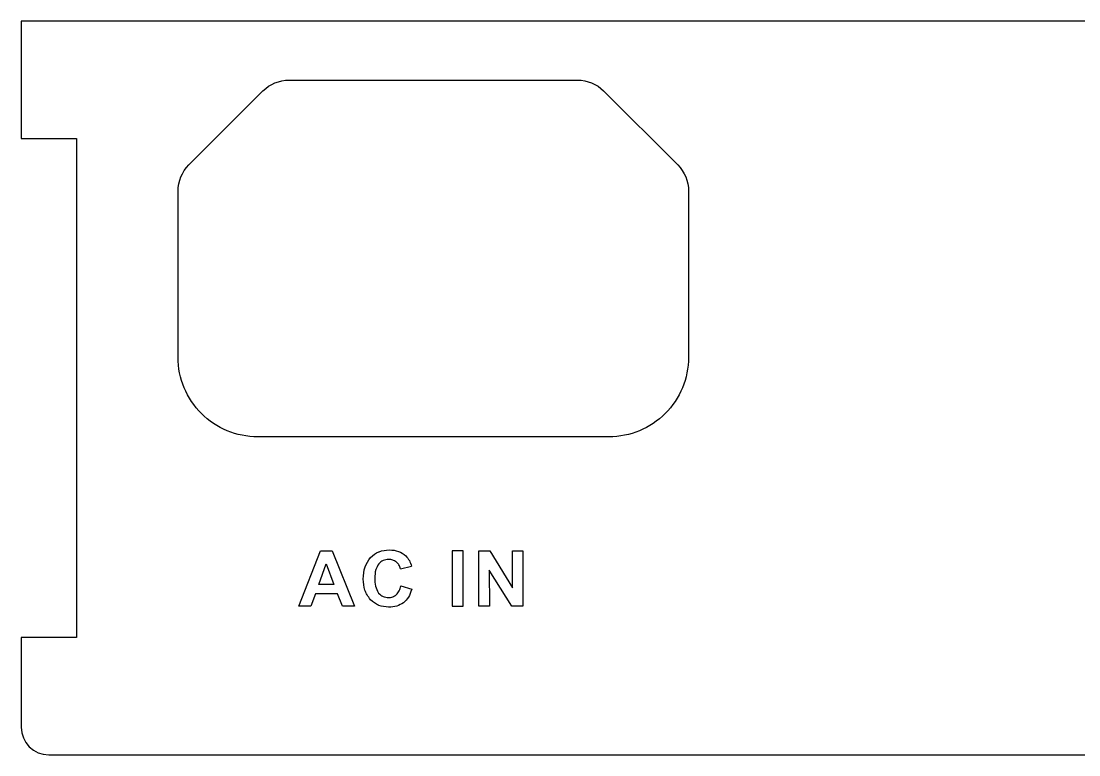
# Model space of a CAD drawing. Header units: millimetres. Extents: x -109 to 103, y 0 to 40.
# Drawn here: x -108.6 to -51.4, y 0.2 to 39.9 of the extents above; entities that cross this region are included whole.
import ezdxf

# ---------------------------------------------------------------- set-up
doc = ezdxf.new("R2010")
doc.units = ezdxf.units.MM
doc.layers.get('0').update_dxf_attribs({"linetype": 'CONTINUOUS'})

msp = doc.modelspace()

# ---------------------------------------------------------------- linework, layer by layer
for p, q in [((102.618, 39.9), (-108.596, 39.9)), ((-108.596, 39.9), (-108.596, 33.55)), ((-108.596, 33.55), (-105.596, 33.55)), ((-105.596, 33.55), (-105.596, 32.55)), ((-105.596, 32.55), (-105.596, 7.55)), ((-88.089, 10.271), (-87.489, 10.414)), ((-88.068, 9.344), (-87.48, 9.158)), ((-105.596, 7.55), (-105.596, 6.55)), ((-105.596, 6.55), (-108.596, 6.55)), ((-108.596, 6.55), (-108.596, 1.7)), ((-107.096, 0.2), (101.118, 0.2))]:
    msp.add_line(p, q)
msp.add_lwpolyline([(-99.524, 32.119), (-95.52, 36.123, -0.198912), (-94.106, 36.709), (-78.514, 36.709, -0.198912), (-77.1, 36.123), (-73.095, 32.119, -0.198912), (-72.51, 30.705), (-72.51, 21.709, -0.414214), (-76.81, 17.409), (-95.81, 17.409, -0.414214), (-100.11, 21.709), (-100.11, 30.705, -0.198912)], format="xyb", close=True)
for points in [[(-91.49, 8.921), (-92.689, 8.92), (-92.936, 8.239), (-93.579, 8.238), (-92.412, 11.239), (-91.771, 11.239), (-90.569, 8.24), (-91.228, 8.239)], [(-85.294, 11.242), (-85.293, 8.242), (-84.687, 8.242), (-84.688, 11.242)], [(-81.464, 11.244), (-81.463, 8.244), (-82.071, 8.244), (-83.281, 10.199), (-83.28, 8.243), (-83.843, 8.243), (-83.844, 11.243), (-83.255, 11.243), (-82.026, 9.24), (-82.027, 11.244)], [(-92.098, 10.539), (-91.684, 9.426), (-92.503, 9.426)]]:
    msp.add_lwpolyline(points, close=True)
msp.add_arc((-107.096, 1.7), 1.5, 180, 270)
for points, knots in [([(-90.094, 9.713), (-90.083, 9.943), (-90.064, 10.369), (-89.82, 10.716), (-89.708, 10.877)], [0, 0, 0, 0, 0.067232, 0.1248674, 0.1248674, 0.1248674, 0.1248674]), ([(-89.26, 11.188), (-89.255, 11.19), (-89.25, 11.192), (-89.075, 11.262), (-88.883, 11.277), (-88.691, 11.292)], [-0.05953588, -0.05953588, -0.05953588, -0.05953588, -0.05779556, -0.05779556, 0, 0, 0, 0]), ([(-88.691, 11.292), (-88.518, 11.281), (-88.188, 11.26), (-87.923, 11.062), (-87.796, 10.967)], [0, 0, 0, 0, 0.05053989, 0.09700924, 0.09700924, 0.09700924, 0.09700924]), ([(-87.796, 10.967), (-87.719, 10.877), (-87.656, 10.805), (-87.555, 10.619), (-87.522, 10.517), (-87.489, 10.414)], [-0.06488921, -0.06488921, -0.06488921, -0.06488921, -0.03228535, -0.03228535, 0, 0, 0, 0]), ([(-89.262, 10.534), (-89.322, 10.432), (-89.463, 10.195), (-89.467, 9.917), (-89.47, 9.759)], [0, 0, 0, 0, 0.03501694, 0.08150499, 0.08150499, 0.08150499, 0.08150499]), ([(-88.721, 10.774), (-88.825, 10.765), (-88.929, 10.755), (-89.021, 10.715), (-89.022, 10.715), (-89.023, 10.714)], [-0.06420896, -0.06420896, -0.06420896, -0.06420896, -0.03211116, -0.03211116, -0.03164099, -0.03164099, -0.03164099, -0.03164099]), ([(-88.311, 10.639), (-88.376, 10.682), (-88.435, 10.72), (-88.572, 10.765), (-88.647, 10.769), (-88.721, 10.774)], [-0.04472492, -0.04472492, -0.04472492, -0.04472492, -0.0223434, -0.0223434, 0, 0, 0, 0]), ([(-88.089, 10.271), (-88.11, 10.342), (-88.131, 10.413), (-88.204, 10.536), (-88.255, 10.585), (-88.311, 10.639)], [-0.04652982, -0.04652982, -0.04652982, -0.04652982, -0.02328166, -0.02328166, 0, 0, 0, 0]), ([(-89.47, 9.759), (-89.468, 9.614), (-89.466, 9.47), (-89.403, 9.194), (-89.345, 9.091), (-89.265, 8.948)], [-0.09653369, -0.09653369, -0.09653369, -0.09653369, -0.049141, -0.049141, 0, 0, 0, 0]), ([(-89.708, 8.597), (-89.84, 8.779), (-89.947, 8.928), (-90.072, 9.303), (-90.083, 9.508), (-90.094, 9.713)], [-0.12374, -0.12374, -0.12374, -0.12374, -0.0616431, -0.0616431, 0, 0, 0, 0]), ([(-88.317, 8.861), (-88.249, 8.94), (-88.196, 9), (-88.115, 9.163), (-88.091, 9.254), (-88.068, 9.344)], [-0.05639483, -0.05639483, -0.05639483, -0.05639483, -0.02796492, -0.02796492, 0, 0, 0, 0]), ([(-87.48, 9.158), (-87.529, 9.008), (-87.619, 8.727), (-87.831, 8.523), (-87.929, 8.428)], [0, 0, 0, 0, 0.04641966, 0.08685562, 0.08685562, 0.08685562, 0.08685562]), ([(-88.732, 8.707), (-88.655, 8.713), (-88.502, 8.725), (-88.378, 8.816), (-88.317, 8.861)], [0, 0, 0, 0, 0.02278444, 0.04506955, 0.04506955, 0.04506955, 0.04506955]), ([(-88.726, 8.189), (-88.912, 8.205), (-89.098, 8.22), (-89.265, 8.289), (-89.267, 8.29), (-89.27, 8.291)], [-0.11535899, -0.11535899, -0.11535899, -0.11535899, -0.05769732, -0.05769732, -0.05666493, -0.05666493, -0.05666493, -0.05666493]), ([(-87.929, 8.428), (-88.045, 8.359), (-88.29, 8.212), (-88.575, 8.197), (-88.726, 8.189)], [0, 0, 0, 0, 0.03986754, 0.08434182, 0.08434182, 0.08434182, 0.08434182])]:
    msp.add_open_spline(points, degree=3, knots=knots)
for points in [[(-89.708, 10.877), (-89.558, 11.004), (-89.423, 11.119), (-89.26, 11.188)], [(-89.023, 10.714), (-89.112, 10.674), (-89.185, 10.606), (-89.262, 10.534)], [(-89.27, 8.291), (-89.431, 8.359), (-89.565, 8.474), (-89.708, 8.597)], [(-89.265, 8.948), (-89.191, 8.878), (-89.117, 8.808), (-89.029, 8.767)], [(-89.029, 8.767), (-88.94, 8.726), (-88.836, 8.717), (-88.732, 8.707)]]:
    msp.add_open_spline(points, degree=3)

doc.saveas('drawing.dxf')
